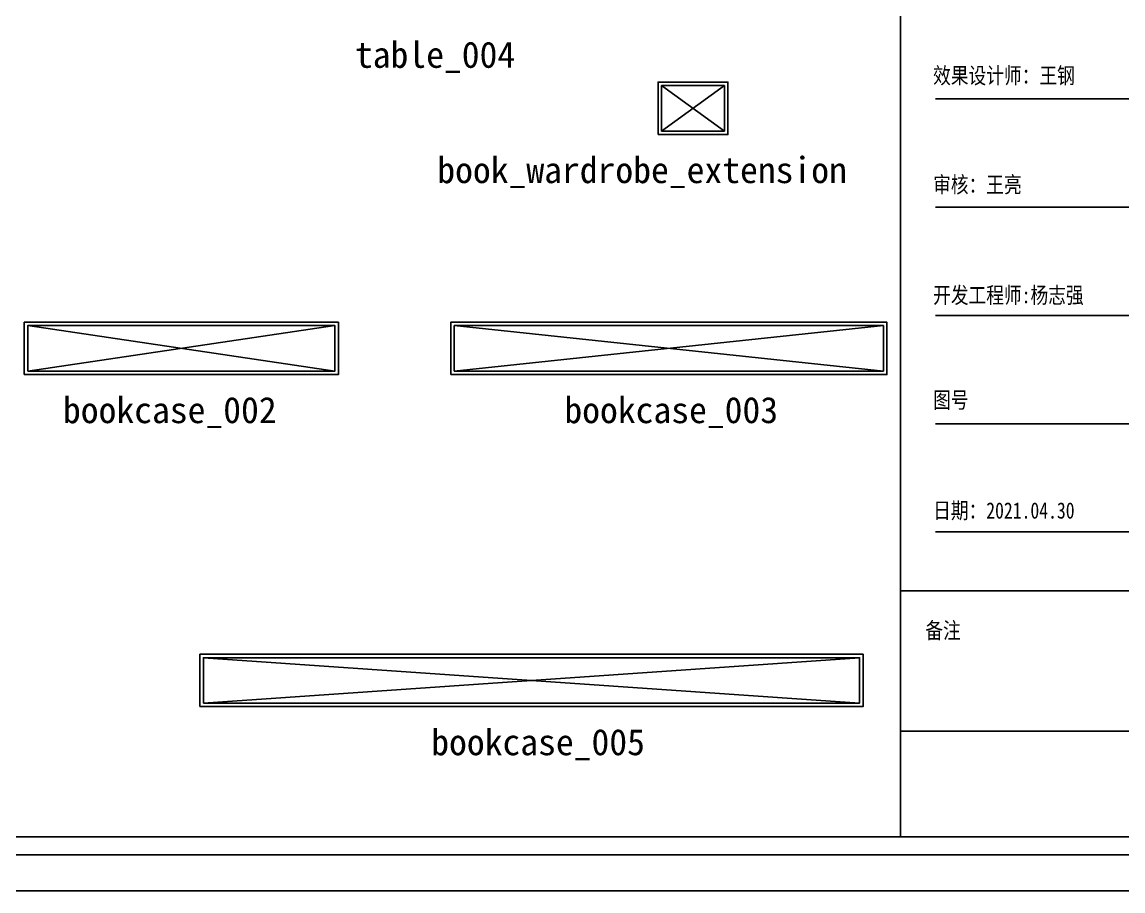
# Model space of a CAD drawing. Extents: x 422240 to 534325, y -8262 to 172635.
# Drawn here: x 474284 to 480593, y 92875 to 97852 of the extents above; entities that cross this region are included whole.
import ezdxf

# ---------------------------------------------------------------- set-up
doc = ezdxf.new("R2010")
doc.units = 0
doc.header["$LTSCALE"] = 1000
doc.header["$MEASUREMENT"] = 0
doc.layers.add('PM-家具', color=146, linetype='Continuous')
doc.styles.get("Standard").update_dxf_attribs({"font": 'gbenor.shx', "bigfont": 'gbcbig.shx'})
doc.styles.add('WJ', font='', dxfattribs={"width": 0.8, "height": 135})
doc.styles.get('WJ').set_extended_font_data('FangSong_GB2312')

# ---------------------------------------------------------------- blocks, each defined once
blk = doc.blocks.new('书房摆放方案图例')
for p, q in [((78248.9, -7892.9), (78248.9, 2162)), ((78450.4, -3666.3), (80093.1, -3666.3)), ((78450.4, -4286.4), (80093.1, -4286.4)), ((78450.4, -4906.4), (80093.1, -4906.4)), ((78450.4, -5526.5), (80093.1, -5526.5)), ((78450.4, -6146.6), (80093.1, -6146.6)), ((78248.9, -6483.1), (80315.9, -6483.1)), ((78248.9, -7287.6), (80315.9, -7287.6)), ((65868.1, -7892.9), (80315.9, -7892.9))]:
    blk.add_line(p, q)
at = {"color": 251}
blk.add_line((65764.7, -7996.3), (80419.2, -7996.3), dxfattribs=at)
blk.add_lwpolyline([(65528.4, -8203), (80625.9, -8203), (80625.9, 2472), (65528.4, 2472)], close=True)
at = {"char_height": 93.012, "attachment_point": 1, "style": 'WJ'}
for s, insert, width in [('{\\fSimSun|b0|i0|c134|p2;效果设计师：王钢}', (78436.6, -3485.9), 1162.465), ('{\\fSimSun|b0|i0|c134|p2;审核：王亮}', (78436.6, -4110.7), 556.375), ('{\\fSimSun|b0|i0|c134|p2;开发工程师:杨志强}', (78436.6, -4743.7), 1673.43), ('{\\fSimSun|b0|i0|c134|p2;图号}', (78436.6, -5344.2), 556.375), ('{\\fSimSun|b0|i0|c134|p2;日期：2021.04.30}', (78436.6, -5977.1), 1176.368), ('{\\fSimSun|b0|i0|c134|p2;备注}', (78392, -6664.1), 741.511)]:
    blk.add_mtext(s, dxfattribs=dict(at, insert=insert, width=width))

msp = doc.modelspace()

# ---------------------------------------------------------------- linework, layer by layer
at = {"layer": 'PM-家具', "color": 251}
for p, q in [((477949, 97488), (478309, 97228)), ((477949, 97228), (478309, 97488)), ((474317.1, 96113.1), (476077.1, 95853.1)), ((474317.1, 95853.1), (476077.1, 96113.1)), ((476760.7, 96113.1), (479220.7, 95853.1)), ((476760.7, 95853.1), (479220.7, 96113.1)), ((475323.7, 94211.1), (479083.7, 93951.1)), ((475323.7, 93951.1), (479083.7, 94211.1))]:
    msp.add_line(p, q, dxfattribs=at)
at = {"layer": 'PM-家具'}
for points in [[(477929, 97208), (478329, 97208), (478329, 97508), (477929, 97508)], [(474297.1, 95833.1), (476097.1, 95833.1), (476097.1, 96133.1), (474297.1, 96133.1)], [(476740.7, 95833.1), (479240.7, 95833.1), (479240.7, 96133.1), (476740.7, 96133.1)], [(475303.7, 93931.1), (479103.7, 93931.1), (479103.7, 94231.1), (475303.7, 94231.1)]]:
    msp.add_lwpolyline(points, close=True, dxfattribs=at)
at = {"layer": 'PM-家具', "color": 251}
for points in [[(477949, 97228), (478309, 97228), (478309, 97488), (477949, 97488)], [(474317.1, 95853.1), (476077.1, 95853.1), (476077.1, 96113.1), (474317.1, 96113.1)], [(476760.7, 95853.1), (479220.7, 95853.1), (479220.7, 96113.1), (476760.7, 96113.1)], [(475323.7, 93951.1), (479083.7, 93951.1), (479083.7, 94211.1), (475323.7, 94211.1)]]:
    msp.add_lwpolyline(points, close=True, dxfattribs=at)

# ---------------------------------------------------------------- block references
msp.add_blockref('书房摆放方案图例', (401068.7, 101078.1))

# ---------------------------------------------------------------- texts
at = {"char_height": 150, "attachment_point": 1}
for s, insert in [('{\\f@FangSong|b0|i0|c134|p49;table_004}', (476191.9, 97739.9)), ('{\\f@FangSong|b0|i0|c134|p49;book_wardrobe_extension}', (476664.1, 97079.7)), ('{\\f@FangSong|b0|i0|c134|p49;bookcase_002}', (474518.8, 95704.8)), ('{\\f@FangSong|b0|i0|c134|p49;bookcase_003}', (477392.3, 95704.8)), ('{\\f@FangSong|b0|i0|c134|p49;bookcase_005}', (476629.3, 93802.8))]:
    msp.add_mtext_dynamic_manual_height_columns(s, width=1434.402, gutter_width=1750, heights=[0], dxfattribs=dict(at, insert=insert))

doc.saveas('drawing.dxf')
